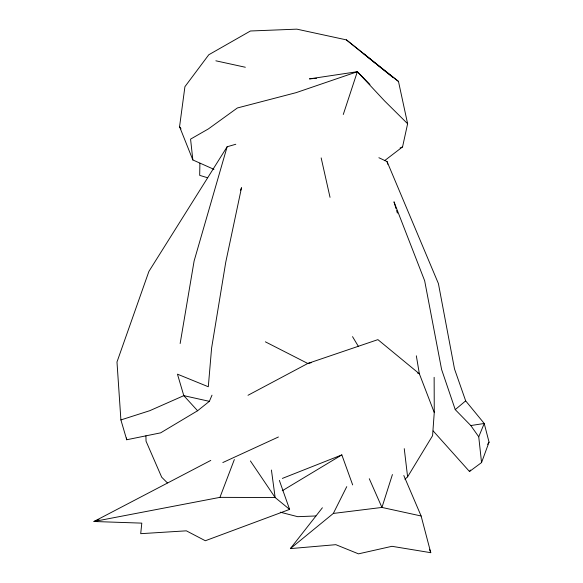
<?xml version="1.0" encoding="UTF-8"?>
<svg xmlns="http://www.w3.org/2000/svg" width="583" height="583" viewBox="0 0 583 583"><rect width="100%" height="100%" fill="white"/><g stroke="black" fill="none" stroke-linecap="round" stroke-linejoin="round"><path stroke-width="0.87" d="M199.896 163.218L199.685 175.366L207.446 177.706M434.138 377.332L434.262 412.538L432.579 435.69L407.604 476.836L404.915 479.27M213.961 169.347L192.849 159.953L179.564 126.686L184.92 86.685L208.78 54.766L250.442 30.994L296.849 29.15L346.397 39.877L398.473 81.431L407.619 123.742L402.554 146.909L384.532 160.711M180.147 343.533L194.117 260.973L227.137 146.763L235.794 144.263M392.417 474.54L381.945 507.436L333.323 513.441L290.37 548.61L335.844 544.675L358.494 553.85L391.98 546.307L430.764 552.691L421.123 515.991L403.815 475.517M343.278 114.494L357.343 71.709L309.442 78.88L312.991 78.588M240.575 190.247L241.515 187.69L225.73 262.335L211.593 348.153L208.306 386.748L177.458 374.169L183.805 395.653L197.593 410.753L209.37 401.337L212.001 395.172M433.184 430.946L469.497 471.509L481.551 462.574L489.05 442.14L484.225 423.477L465.671 400.864L454.507 368.952L438.416 283.6L387.061 161.578L378.877 157.716M210.784 460.41L93.95 521.494L219.944 497.357L234.351 459.535M481.551 462.574L478.738 436.791L484.225 423.477L470.802 425.554L455.243 409.623L441.593 369.462L424.657 280.758L393.984 201.805L396.076 208.765M333.323 513.441L346.754 486.637M227.137 146.763L148.898 271.423L116.986 361.992L120.9 419.928L126.722 439.757L160.638 432.848L197.593 410.753M487.592 444.377L489.05 442.14M469.497 471.509L470.481 470.058M290.37 548.61L322.392 507.764M455.243 409.623L465.671 400.864M282.245 490.769L341.835 454.9L352.664 484.91M248.001 395.281L307.795 363.471L377.901 339.634L419.366 373.805L434.262 412.538M222.823 462.552L278.426 436.988M400.098 148.002L402.554 146.909M99.001 519.46L93.95 521.494L141.807 523.133L140.707 533.678L186.349 530.829L205.34 540.74L289.613 509.396L279.352 480.385M282.383 478.403L341.835 454.9M369.935 84.484L357.343 71.709L296.164 92.639L237.361 107.972L208.379 128.923L190.568 139.126L192.849 159.953M120.9 419.928L149.722 410.709L183.805 395.653L209.37 401.337M311.3 362.655L307.795 363.471L265.36 341.82M314.762 78.443L316.54 78.304M315.877 515.962L297.709 516.684L280.263 512.195M219.944 497.357L275.147 497.539L289.613 509.396M215.863 60.807L245.334 67.249M421.123 515.991L381.945 507.436L369.279 478.716M417.683 373.142L419.366 373.805L416.328 355.805M377.157 64.742L398.473 81.431M346.397 39.877L375.758 63.613M363.734 53.76L392.541 77.175M407.619 123.742L384.481 100.823L357.343 71.709M167.379 482.884L161.688 477.2L146.034 441.178L145.918 435.793M470.802 425.554L478.738 436.791M250.399 460.934L275.147 497.539L271.423 470.036M179.564 126.686L181.022 128.923M352.526 336.639L358.458 346.513M429.525 549.288L430.764 552.691M396.593 210.499L397.38 213.108M387.061 161.578L387.768 164.217M321.167 157.906L330.029 197.331M404.252 448.64L407.604 476.836M126.511 437.964L126.722 439.757"/></g></svg>
